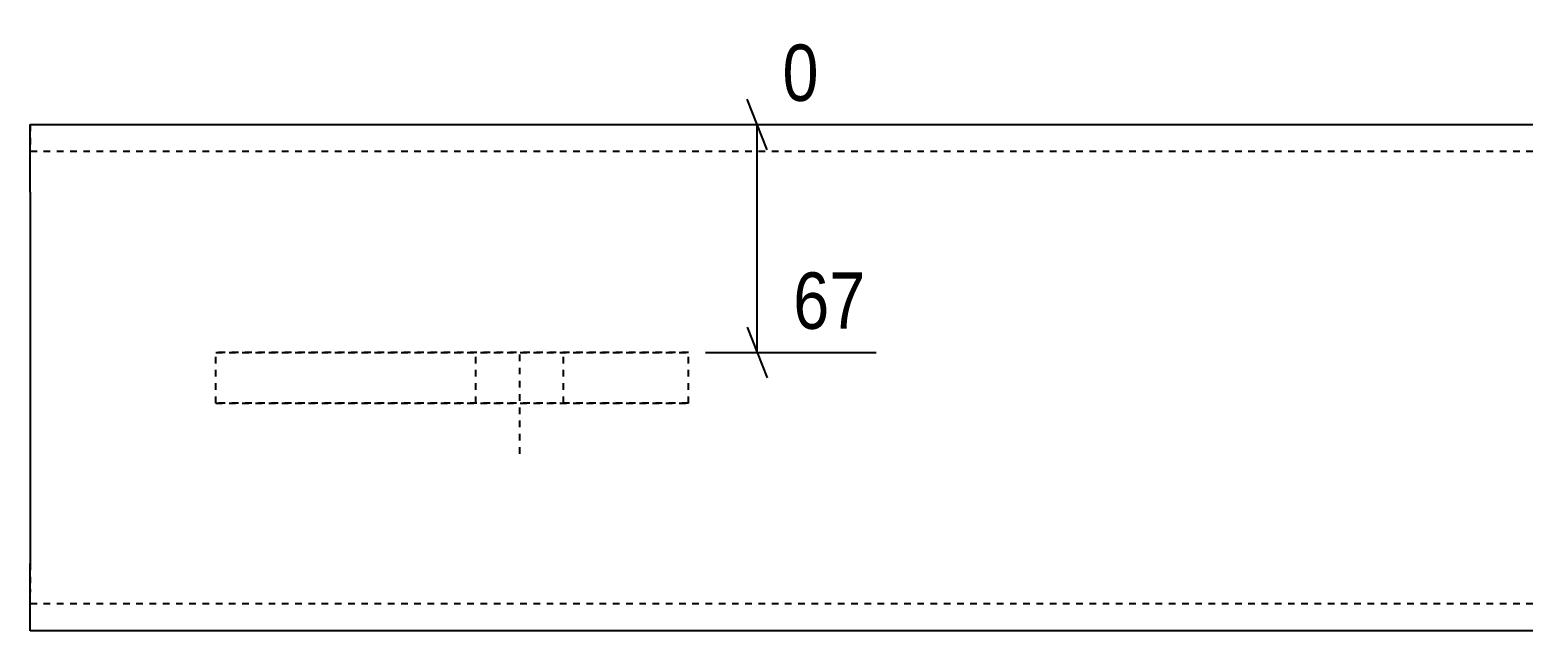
# Model space of a CAD drawing. Header units: millimetres. Extents: x 17 to 27796, y 7 to 1555.
# Drawn here: x 17936.3 to 18381.3, y 62 to 240 of the extents above; entities that cross this region are included whole.
import ezdxf

# ---------------------------------------------------------------- set-up
doc = ezdxf.new("R2010")
doc.units = ezdxf.units.MM
doc.linetypes.add('DXK_LINE_DOT2', pattern=[3.9198, 1.9599, -1.9599])
doc.layers.add('MÅLSÆTNING', color=7, linetype='Continuous')
doc.layers.add('STÅL', color=7, linetype='Continuous')
doc.styles.add('Arial Narrow', font='ARIALN.TTF', dxfattribs={"height": 0.2})

msp = doc.modelspace()

# ---------------------------------------------------------------- linework, layer by layer
at = {"layer": 'MÅLSÆTNING', "color": 7, "linetype": 'Continuous'}
for p, q in [((18154.61, 204.5), (18148.61, 219.5)), ((18142.43, 212), (18169.77, 212)), ((18151.61, 144.5), (18151.61, 212)), ((18148.61, 152), (18154.61, 137)), ((18136.3, 144.5), (18186.81, 144.5))]:
    msp.add_line(p, q, dxfattribs=at)
at = {"layer": 'STÅL', "color": 2, "linetype": 'Continuous'}
for p, q in [((17936.3, 192), (17936.3, 212)), ((17936.3, 212), (18381.3, 212)), ((17936.3, 192), (17936.3, 82)), ((17936.3, 67.86), (17936.3, 82)), ((17936.3, 62), (17936.3, 67.86)), ((18381.3, 62), (17936.3, 62))]:
    msp.add_line(p, q, dxfattribs=at)
at = {"layer": 'STÅL', "color": 7, "linetype": 'DXK_LINE_DOT2'}
for p, q in [((17936.3, 212), (17936.3, 206.14)), ((18381.3, 204), (17936.3, 204)), ((17991.3, 129.5), (17991.3, 144.5)), ((18131.3, 144.5), (17991.3, 144.5)), ((17991.3, 144.5), (18131.3, 144.5)), ((18131.3, 129.5), (18131.3, 144.5)), ((17991.3, 129.5), (17991.3, 129.5)), ((17991.3, 129.5), (18131.3, 129.5)), ((18131.3, 129.5), (17991.3, 129.5)), ((18131.3, 129.5), (18131.3, 129.5)), ((17936.3, 82), (17936.3, 74.35)), ((17936.3, 74.35), (17936.3, 73.51)), ((17936.3, 67.86), (17936.3, 73.51)), ((18381.3, 70), (17936.3, 70))]:
    msp.add_line(p, q, dxfattribs=at)
at = {"layer": 'STÅL', "color": 96, "linetype": 'DXK_LINE_DOT2'}
for p, q in [((18068.3, 129.5), (18068.3, 144.5)), ((18081.3, 114.5), (18081.3, 144.5)), ((18094.3, 129.5), (18094.3, 144.5))]:
    msp.add_line(p, q, dxfattribs=at)

# ---------------------------------------------------------------- wipeouts: each hides what was drawn before it
at = {"color": 0, "linetype": 'Continuous'}
msp.add_wipeout([(18187.12, 148), (18187.12, 172.5), (18158.79, 172.5), (18158.79, 148)], dxfattribs=at).dxf.layer = 'MÅLSÆTNING'

# ---------------------------------------------------------------- next in the draw order: texts
at = {"layer": 'MÅLSÆTNING', "color": 3, "linetype": 'Continuous', "style": 'Arial Narrow'}
msp.add_text('67', height=16.702, dxfattribs=at).set_placement((18162.29, 151.5))

# ---------------------------------------------------------------- next in the draw order: wipeouts: each hides what was drawn before it
at = {"color": 0, "linetype": 'Continuous'}
msp.add_wipeout([(18173.27, 215.5), (18173.27, 240), (18155.61, 240), (18155.61, 215.5)], dxfattribs=at).dxf.layer = 'MÅLSÆTNING'

# ---------------------------------------------------------------- next in the draw order: texts
at = {"layer": 'MÅLSÆTNING', "color": 3, "linetype": 'Continuous', "style": 'Arial Narrow'}
msp.add_text('0', height=16.7, dxfattribs=at).set_placement((18159.11, 219))

doc.saveas('drawing.dxf')
